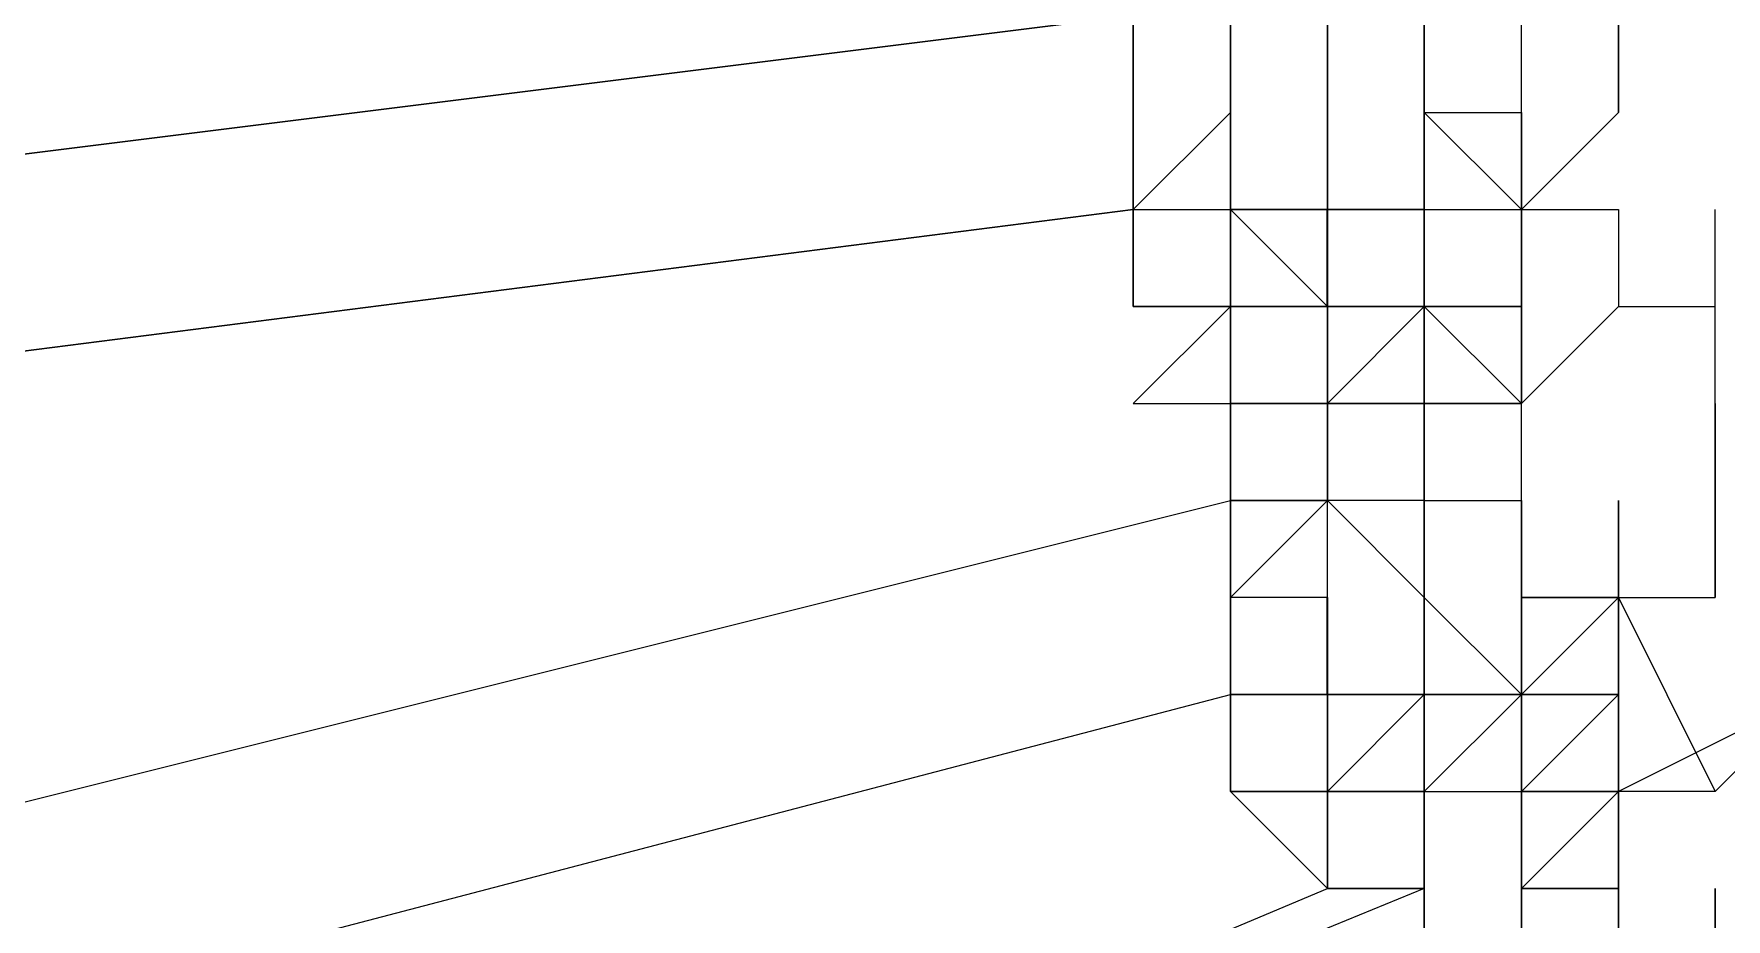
# Model space of a CAD drawing. Header units: inches. Extents: x 3324238 to 135265466, y -1036581 to 20094598.
# Drawn here: x 3353507.925 to 3353509.33, y -519255.323 to -519254.587 of the extents above; entities that cross this region are included whole.
import ezdxf

# ---------------------------------------------------------------- set-up
doc = ezdxf.new("R2010")
doc.units = ezdxf.units.IN
doc.header["$MEASUREMENT"] = 0
doc.layers.add('PDF_Geometry', color=7, linetype='Continuous')

msp = doc.modelspace()

# ---------------------------------------------------------------- linework, layer by layer
at = {"layer": 'PDF_Geometry', "lineweight": 25}
for points in [[(3353508.8377, -519254.8138), (3353508.9183, -519254.8138), (3353508.9183, -519254.7332), (3353508.9989, -519254.7332), (3353508.9989, -519254.6526), (3353508.9989, -519254.7332), (3353508.9989, -519254.6526), (3353508.9989, -519254.7332), (3353508.9989, -519254.6526), (3353508.9989, -519254.5721), (3353508.9989, -519254.4915), (3353508.9989, -519254.5721), (3353508.9989, -519254.4915), (3353508.9989, -519254.4109), (3353508.9989, -519254.4915), (3353508.9989, -519254.4109), (3353509.0794, -519254.4109)], [(3353508.9183, -519254.4109), (3353508.9183, -519254.4915), (3353508.9183, -519254.5721), (3353508.8377, -519254.5721), (3353508.8377, -519254.6526), (3353508.8377, -519254.7332), (3353508.8377, -519254.6526), (3353508.8377, -519254.5721), (3353508.8377, -519254.4915), (3353508.8377, -519254.4109)], [(3353508.9989, -519254.7332), (3353508.9989, -519254.6526), (3353508.9989, -519254.5721), (3353508.9989, -519254.4915), (3353508.9989, -519254.4109)], [(3353509.2406, -519254.4109), (3353509.2406, -519254.4915), (3353509.2406, -519254.5721), (3353509.2406, -519254.6526), (3353509.16, -519254.7332)], [(3353508.9183, -519254.8138), (3353508.9183, -519254.7332), (3353508.9183, -519254.6526), (3353508.9183, -519254.5721), (3353508.9183, -519254.4915)], [(3353508.9183, -519254.6526), (3353508.9183, -519254.7332), (3353508.9183, -519254.8138), (3353508.9183, -519254.8943), (3353508.9183, -519254.8138), (3353508.8377, -519254.8138), (3353508.8377, -519254.7332), (3353508.9183, -519254.7332), (3353508.9989, -519254.7332), (3353508.9989, -519254.8138), (3353508.9183, -519254.8138), (3353508.9183, -519254.8943), (3353508.9183, -519254.8138), (3353508.9183, -519254.7332), (3353508.9183, -519254.8138), (3353508.9989, -519254.8138), (3353508.9989, -519254.7332), (3353508.9989, -519254.6526), (3353508.9989, -519254.5721)], [(3353508.8377, -519254.7332), (3353508.8377, -519254.6526), (3353508.8377, -519254.5721)], [(3353508.8377, -519254.6526), (3353508.8377, -519254.5721)], [(3353508.8377, -519254.6526), (3353508.8377, -519254.5721)], [(3353508.9183, -519254.5721), (3353508.9183, -519254.6526), (3353508.9183, -519254.7332), (3353508.9183, -519254.6526), (3353508.9183, -519254.5721), (3353508.9183, -519254.6526), (3353508.9183, -519254.5721)], [(3353509.16, -519254.8943), (3353509.0794, -519254.8943), (3353509.0794, -519254.8138), (3353509.0794, -519254.7332), (3353509.0794, -519254.8138), (3353509.0794, -519254.7332), (3353509.0794, -519254.8138), (3353509.0794, -519254.7332), (3353509.0794, -519254.8138), (3353508.9989, -519254.8138), (3353508.9989, -519254.8943), (3353508.9183, -519254.8943), (3353508.9183, -519254.8138), (3353508.9183, -519254.7332), (3353508.9183, -519254.8138), (3353508.9183, -519254.7332), (3353508.9183, -519254.8138), (3353508.9989, -519254.8138), (3353508.9989, -519254.7332), (3353508.9989, -519254.8138), (3353508.9989, -519254.8943), (3353508.9989, -519254.8138), (3353508.9989, -519254.7332), (3353509.0794, -519254.7332), (3353509.0794, -519254.6526), (3353509.0794, -519254.5721)], [(3353509.0794, -519254.6526), (3353509.0794, -519254.7332), (3353509.0794, -519254.8138), (3353509.0794, -519254.7332), (3353509.0794, -519254.8138), (3353509.0794, -519254.8943), (3353508.9989, -519254.8943), (3353508.9989, -519254.8138), (3353508.9989, -519254.8943), (3353508.9989, -519254.9749), (3353508.9989, -519254.8943), (3353508.9989, -519254.8138), (3353508.9183, -519254.7332), (3353508.9183, -519254.8138), (3353508.9183, -519254.7332), (3353508.9183, -519254.8138), (3353508.9183, -519254.7332), (3353508.9183, -519254.6526), (3353508.9183, -519254.7332), (3353508.9183, -519254.6526), (3353508.9183, -519254.5721)], [(3353508.9183, -519254.6526), (3353508.9183, -519254.5721)], [(3353508.9183, -519254.7332), (3353508.9183, -519254.8138), (3353508.9183, -519254.7332), (3353508.9183, -519254.8138), (3353508.9989, -519254.8138), (3353508.9989, -519254.8943), (3353508.9989, -519254.8138), (3353508.9989, -519254.7332), (3353508.9989, -519254.6526), (3353508.9989, -519254.5721)], [(3353508.9989, -519254.5721), (3353508.9989, -519254.6526), (3353508.9989, -519254.5721), (3353508.9989, -519254.6526), (3353508.9989, -519254.7332), (3353508.9989, -519254.8138), (3353508.9183, -519254.8138), (3353508.9183, -519254.7332), (3353508.9183, -519254.6526), (3353508.9183, -519254.7332), (3353508.9183, -519254.6526), (3353508.9183, -519254.5721)], [(3353508.9989, -519254.5721), (3353508.9989, -519254.6526), (3353508.9989, -519254.5721)], [(3353508.9989, -519254.6526), (3353508.9989, -519254.5721)], [(3353509.0794, -519254.5721), (3353509.0794, -519254.6526)], [(3353509.0794, -519254.5721), (3353509.0794, -519254.6526), (3353509.16, -519254.6526)], [(3353509.0794, -519254.5721), (3353509.0794, -519254.6526), (3353509.0794, -519254.7332), (3353509.0794, -519254.6526), (3353509.0794, -519254.5721)], [(3353509.2406, -519254.5721), (3353509.2406, -519254.6526), (3353509.16, -519254.7332), (3353509.2406, -519254.7332), (3353509.2406, -519254.8138)], [(3353509.16, -519254.6526), (3353509.16, -519254.5721)], [(3353509.16, -519254.6526), (3353509.16, -519254.5721)], [(3353509.2406, -519254.6526), (3353509.2406, -519254.5721)], [(3353509.16, -519255.1361), (3353509.16, -519255.0555), (3353509.16, -519255.1361), (3353509.16, -519255.0555), (3353509.16, -519255.1361), (3353509.16, -519255.0555), (3353509.2406, -519255.0555), (3353509.2406, -519255.1361), (3353509.2406, -519255.0555), (3353509.16, -519255.0555), (3353509.16, -519254.9749), (3353509.16, -519254.8943), (3353509.0794, -519254.8943), (3353508.9989, -519254.8943), (3353509.0794, -519254.8943), (3353509.16, -519254.8943), (3353509.16, -519254.8138), (3353509.16, -519254.8943), (3353509.16, -519254.8138), (3353509.0794, -519254.8138), (3353508.9989, -519254.8943), (3353508.9989, -519254.8138), (3353508.9183, -519254.8138), (3353508.9183, -519254.8943), (3353508.9183, -519254.8138), (3353508.9183, -519254.7332), (3353508.9183, -519254.8138), (3353508.9183, -519254.7332), (3353508.9183, -519254.8138), (3353508.9183, -519254.7332), (3353508.9183, -519254.6526), (3353508.8377, -519254.7332), (3353505.0509, -519255.2166)], [(3353508.8377, -519254.7332), (3353508.8377, -519254.6526)], [(3353508.9183, -519254.8943), (3353508.9183, -519254.8138), (3353508.9183, -519254.7332), (3353508.9183, -519254.8138), (3353508.9183, -519254.7332), (3353508.9183, -519254.6526)], [(3353508.9183, -519254.7332), (3353508.9183, -519254.6526)], [(3353508.9183, -519254.7332), (3353508.9183, -519254.6526)], [(3353508.9183, -519254.7332), (3353508.9183, -519254.6526)], [(3353508.9989, -519254.7332), (3353508.9989, -519254.6526)], [(3353508.9989, -519254.7332), (3353508.9989, -519254.6526)], [(3353508.9989, -519254.6526), (3353508.9989, -519254.7332), (3353508.9989, -519254.6526), (3353508.9989, -519254.7332), (3353508.9989, -519254.6526), (3353508.9989, -519254.7332), (3353509.0794, -519254.7332), (3353509.0794, -519254.8138), (3353509.16, -519254.8943), (3353509.16, -519254.8138)], [(3353508.9989, -519254.7332), (3353508.9989, -519254.6526)], [(3353509.0794, -519254.6526), (3353509.0794, -519254.7332), (3353509.0794, -519254.6526), (3353509.16, -519254.7332), (3353509.16, -519254.6526), (3353509.16, -519254.7332), (3353509.16, -519254.6526), (3353509.16, -519254.7332), (3353509.16, -519254.8138), (3353509.16, -519254.7332), (3353509.16, -519254.8138), (3353509.16, -519254.7332), (3353509.16, -519254.8138), (3353509.0794, -519254.8138), (3353509.0794, -519254.7332), (3353509.0794, -519254.8138), (3353508.9989, -519254.8138), (3353509.0794, -519254.8138), (3353508.9989, -519254.8138), (3353509.0794, -519254.8138), (3353509.0794, -519254.7332), (3353509.0794, -519254.8138), (3353509.0794, -519254.7332), (3353509.0794, -519254.8138), (3353509.0794, -519254.7332), (3353509.0794, -519254.8138), (3353509.0794, -519254.8943), (3353509.0794, -519254.9749), (3353509.0794, -519255.0555), (3353509.0794, -519255.1361), (3353509.0794, -519255.0555), (3353509.0794, -519254.9749), (3353509.0794, -519254.8943), (3353509.0794, -519254.9749), (3353509.16, -519254.9749), (3353509.16, -519255.0555), (3353509.2406, -519255.0555), (3353509.2406, -519254.9749), (3353509.2406, -519255.0555), (3353509.2406, -519255.1361), (3353509.16, -519255.1361), (3353509.16, -519255.0555), (3353509.2406, -519255.0555), (3353509.16, -519255.0555), (3353509.16, -519255.1361), (3353509.16, -519255.0555), (3353509.16, -519255.1361), (3353509.0794, -519255.0555)], [(3353508.9989, -519254.7332), (3353509.0794, -519254.7332), (3353509.0794, -519254.6526), (3353509.0794, -519254.7332), (3353509.0794, -519254.8138), (3353509.0794, -519254.7332), (3353509.0794, -519254.8138), (3353509.0794, -519254.8943), (3353509.0794, -519254.9749), (3353509.0794, -519255.0555), (3353509.0794, -519254.9749), (3353509.0794, -519255.0555), (3353509.0794, -519254.9749), (3353509.0794, -519254.8943), (3353509.0794, -519254.9749), (3353509.0794, -519254.8943), (3353509.0794, -519254.9749), (3353509.0794, -519254.8943), (3353509.0794, -519254.9749), (3353509.0794, -519255.0555), (3353509.0794, -519255.1361), (3353509.0794, -519255.0555), (3353509.0794, -519254.9749), (3353509.16, -519254.9749), (3353509.16, -519255.0555), (3353509.16, -519254.9749), (3353509.16, -519255.0555), (3353509.16, -519255.1361), (3353509.16, -519255.2166), (3353509.2406, -519255.2166), (3353509.2406, -519255.1361), (3353509.2406, -519255.2166), (3353509.2406, -519255.1361), (3353509.2406, -519255.0555), (3353509.3211, -519255.0555)], [(3353508.9989, -519254.7332), (3353508.9989, -519254.6526)], [(3353509.0794, -519254.6526), (3353509.0794, -519254.7332), (3353509.0794, -519254.8138), (3353509.16, -519254.8138), (3353509.16, -519254.7332), (3353509.16, -519254.8138), (3353509.16, -519254.8943), (3353509.2406, -519254.8138), (3353509.3211, -519254.8138), (3353509.3211, -519254.7332)], [(3353509.0794, -519254.7332), (3353509.0794, -519254.6526)], [(3353509.0794, -519254.7332), (3353509.0794, -519254.6526)], [(3353509.0794, -519254.7332), (3353509.0794, -519254.6526)], [(3353509.0794, -519254.7332), (3353509.0794, -519254.6526)], [(3353509.0794, -519254.7332), (3353509.0794, -519254.6526)], [(3353509.0794, -519254.7332), (3353509.0794, -519254.6526)], [(3353509.0794, -519254.7332), (3353509.0794, -519254.6526)], [(3353509.0794, -519254.7332), (3353509.0794, -519254.6526)], [(3353509.16, -519254.7332), (3353509.16, -519254.6526)], [(3353505.0509, -519255.2166), (3353508.8377, -519254.7332)], [(3353508.8377, -519254.7332), (3353508.8377, -519254.8138), (3353508.8377, -519254.7332)], [(3353508.9183, -519254.7332), (3353508.9183, -519254.8138), (3353508.9183, -519254.8943), (3353508.9183, -519254.9749), (3353508.9989, -519254.9749), (3353508.9989, -519254.8943), (3353508.9183, -519254.8943), (3353508.9183, -519254.8138), (3353508.8377, -519254.8943), (3353508.9183, -519254.8943), (3353508.9183, -519254.9749), (3353508.9183, -519254.8943), (3353508.9989, -519254.8943), (3353508.9989, -519254.9749), (3353508.9183, -519254.9749), (3353508.9183, -519255.0555), (3353508.9183, -519255.1361), (3353508.9989, -519255.1361), (3353508.9183, -519255.1361), (3353508.9183, -519255.0555), (3353508.9183, -519255.1361), (3353508.9183, -519255.2166), (3353508.9989, -519255.2166), (3353508.9989, -519255.1361), (3353508.9989, -519255.0555), (3353508.9989, -519254.9749), (3353508.9989, -519254.8943), (3353508.9989, -519254.8138), (3353508.9989, -519254.7332), (3353508.9989, -519254.8138), (3353508.9989, -519254.7332), (3353508.9989, -519254.8138), (3353508.9989, -519254.8943), (3353508.9989, -519254.8138), (3353508.9989, -519254.7332), (3353508.9183, -519254.7332), (3353508.9183, -519254.8138), (3353508.9989, -519254.8138), (3353509.0794, -519254.8138), (3353509.0794, -519254.7332), (3353509.16, -519254.7332), (3353509.16, -519254.8138), (3353509.16, -519254.8943), (3353509.0794, -519254.8138), (3353509.0794, -519254.7332), (3353508.9989, -519254.7332), (3353508.9989, -519254.8138), (3353509.0794, -519254.8138), (3353508.9989, -519254.8138), (3353508.9989, -519254.8943), (3353509.0794, -519254.8943), (3353508.9989, -519254.8943), (3353508.9989, -519254.8138), (3353508.9989, -519254.8943), (3353508.9989, -519254.8138), (3353508.9989, -519254.8943), (3353508.9989, -519254.8138), (3353508.9989, -519254.8943), (3353508.9989, -519254.8138), (3353508.9989, -519254.8943), (3353508.9989, -519254.9749), (3353508.9989, -519254.8943)], [(3353508.9183, -519254.8138), (3353508.9183, -519254.7332)], [(3353508.9183, -519254.8138), (3353508.9183, -519254.7332)], [(3353508.9183, -519254.8138), (3353508.9183, -519254.7332)], [(3353508.9183, -519254.8138), (3353508.9183, -519254.7332)], [(3353508.9183, -519254.8138), (3353508.9183, -519254.7332)], [(3353508.9183, -519254.8138), (3353508.9183, -519254.7332)], [(3353508.9183, -519254.8138), (3353508.9183, -519254.7332)], [(3353508.9183, -519254.8138), (3353508.9183, -519254.7332)], [(3353508.9183, -519254.8138), (3353508.9183, -519254.7332)], [(3353508.9183, -519254.8138), (3353508.9183, -519254.7332)], [(3353508.9988, -519254.8138), (3353508.9988, -519254.7332)], [(3353509.16, -519255.2972), (3353509.16, -519255.2166), (3353509.16, -519255.1361), (3353509.16, -519255.0555), (3353509.16, -519255.1361), (3353509.16, -519255.0555), (3353509.16, -519254.9749), (3353509.16, -519255.0555), (3353509.16, -519255.1361), (3353509.0794, -519255.1361), (3353509.0794, -519255.0555), (3353509.0794, -519255.1361), (3353509.0794, -519255.0555), (3353509.0794, -519254.9749), (3353509.0794, -519254.8943), (3353509.0794, -519254.8138), (3353508.9989, -519254.8138), (3353509.0794, -519254.8138), (3353508.9989, -519254.8138), (3353508.9989, -519254.7332), (3353508.9989, -519254.8138), (3353508.9989, -519254.8943), (3353509.0794, -519254.8943), (3353509.0794, -519254.8138), (3353509.0794, -519254.8943), (3353509.0794, -519254.9749)], [(3353508.9989, -519254.7332), (3353509.0794, -519254.7332)], [(3353508.9989, -519254.8138), (3353508.9989, -519254.7332)], [(3353508.9989, -519254.8943), (3353508.9989, -519254.8138), (3353508.9989, -519254.7332)], [(3353509.0794, -519254.8138), (3353509.0794, -519254.7332)], [(3353509.0794, -519254.7332), (3353509.0794, -519254.8138)], [(3353509.0794, -519254.8138), (3353509.0794, -519254.7332)], [(3353509.0794, -519254.8138), (3353509.0794, -519254.7332)], [(3353509.0794, -519254.8138), (3353509.0794, -519254.7332)], [(3353509.0794, -519254.7332), (3353509.16, -519254.7332)], [(3353509.0794, -519254.8943), (3353509.0794, -519254.8138), (3353509.0794, -519254.7332)], [(3353505.3731, -519255.8612), (3353508.9183, -519254.9749), (3353508.9183, -519254.8943), (3353508.9183, -519254.8138), (3353508.9183, -519254.8943), (3353508.9183, -519254.9749), (3353508.9183, -519255.0555), (3353508.9183, -519255.1361), (3353508.9989, -519255.1361), (3353508.9989, -519255.2166), (3353508.9989, -519255.1361), (3353508.9989, -519255.0555), (3353508.9989, -519255.1361), (3353508.9989, -519255.0555), (3353508.9989, -519255.1361), (3353509.0794, -519255.1361), (3353509.16, -519255.1361), (3353509.2406, -519255.1361), (3353509.16, -519255.2166), (3353509.2406, -519255.2166), (3353509.2406, -519255.1361), (3353509.2406, -519255.2166), (3353509.2406, -519255.1361), (3353509.2406, -519255.0555), (3353509.3211, -519255.2166)], [(3353508.9183, -519254.8138), (3353508.9989, -519254.8138)], [(3353508.9183, -519254.8943), (3353508.9183, -519254.8138)], [(3353508.9183, -519254.8943), (3353508.9183, -519254.8138)], [(3353508.9183, -519254.8138), (3353508.9989, -519254.8138), (3353508.9989, -519254.8943), (3353509.0794, -519254.8943), (3353509.0794, -519254.9749)], [(3353508.9183, -519254.8943), (3353508.9183, -519254.8138)], [(3353508.9183, -519254.8943), (3353508.9183, -519254.8138)], [(3353508.9183, -519254.8943), (3353508.9183, -519254.8138)], [(3353508.9183, -519254.8943), (3353508.9183, -519254.8138)], [(3353508.9183, -519254.8943), (3353508.9183, -519254.8138)], [(3353508.9183, -519254.8943), (3353508.9183, -519254.8138)], [(3353508.9183, -519254.8943), (3353508.9183, -519254.8138)], [(3353508.9183, -519254.8943), (3353508.9183, -519254.8138)], [(3353508.9183, -519254.8943), (3353508.9183, -519254.8138)], [(3353508.9183, -519254.8943), (3353508.9183, -519254.8138)], [(3353508.9183, -519254.8138), (3353508.9183, -519254.8943)], [(3353508.9183, -519254.8943), (3353508.9183, -519254.8138)], [(3353508.9183, -519254.8138), (3353508.9183, -519254.8943)], [(3353508.9183, -519254.8943), (3353508.9183, -519254.8138)], [(3353509.0794, -519254.8138), (3353508.9989, -519254.8138), (3353509.0794, -519254.8138)], [(3353508.9989, -519254.8943), (3353508.9989, -519254.8138)], [(3353509.0794, -519254.8943), (3353509.0794, -519254.8138)], [(3353509.16, -519254.8138), (3353509.0794, -519254.8138), (3353509.16, -519254.8138)], [(3353509.0794, -519254.8943), (3353509.0794, -519254.8138)], [(3353509.0794, -519254.8943), (3353509.0794, -519254.8138)], [(3353509.0794, -519254.8943), (3353509.0794, -519254.8138)], [(3353509.16, -519254.8943), (3353509.16, -519254.8138)], [(3353509.16, -519254.8943), (3353509.16, -519254.8138)], [(3353509.3211, -519254.9749), (3353509.3211, -519255.0555), (3353509.3211, -519254.9749), (3353509.3211, -519254.8943), (3353509.3211, -519254.9749), (3353509.3211, -519254.8943), (3353509.3211, -519254.8138)], [(3353508.9183, -519254.8943), (3353508.9989, -519254.8943)], [(3353508.9988, -519254.8943), (3353508.9183, -519254.8943)], [(3353508.9183, -519254.8943), (3353508.9988, -519254.8943)], [(3353508.9989, -519254.8943), (3353508.9989, -519254.9749), (3353508.9989, -519254.8943)], [(3353508.9989, -519254.9749), (3353508.9989, -519254.8943)], [(3353509.16, -519254.9749), (3353509.16, -519254.8943)], [(3353509.16, -519254.9749), (3353509.16, -519254.8943)], [(3353508.9183, -519255.1361), (3353508.9183, -519255.0555), (3353508.9183, -519254.9749), (3353508.9183, -519255.0555)], [(3353508.9989, -519255.0555), (3353508.9989, -519254.9749), (3353508.9183, -519255.0555)], [(3353508.9183, -519255.0555), (3353508.9183, -519254.9749)], [(3353509.0794, -519255.0555), (3353508.9989, -519254.9749)], [(3353509.0794, -519255.0555), (3353509.0794, -519254.9749), (3353508.9989, -519254.9749)], [(3353508.9989, -519255.0555), (3353508.9989, -519254.9749)], [(3353509.0794, -519255.0555), (3353509.0794, -519254.9749)], [(3353509.0794, -519254.9749), (3353509.0794, -519255.0555)], [(3353509.0794, -519255.0555), (3353509.0794, -519254.9749)], [(3353509.2406, -519255.0555), (3353509.2406, -519255.1361), (3353509.2406, -519255.0555), (3353509.16, -519255.1361), (3353509.16, -519255.0555), (3353509.16, -519255.1361), (3353509.16, -519255.2166), (3353509.2406, -519255.2166), (3353509.2406, -519255.1361), (3353509.2406, -519255.0555), (3353509.2406, -519255.1361), (3353509.2406, -519255.0555), (3353509.16, -519255.0555), (3353509.16, -519255.1361), (3353509.16, -519255.0555), (3353509.16, -519255.1361), (3353509.16, -519255.0555), (3353509.16, -519255.1361), (3353509.16, -519255.2166), (3353509.16, -519255.1361), (3353509.16, -519255.0555), (3353509.16, -519254.9749)], [(3353509.16, -519255.0555), (3353509.16, -519254.9749)], [(3353509.16, -519254.9749), (3353509.16, -519255.0555)], [(3353509.16, -519255.0555), (3353509.16, -519254.9749)], [(3353509.2406, -519255.0555), (3353509.2406, -519254.9749)], [(3353509.16, -519255.3778), (3353509.16, -519255.2972), (3353509.16, -519255.3778), (3353509.16, -519255.2972), (3353509.16, -519255.3778), (3353509.16, -519255.2972), (3353509.16, -519255.2166), (3353509.16, -519255.1361), (3353509.16, -519255.2166), (3353509.16, -519255.1361), (3353509.16, -519255.2166), (3353509.16, -519255.1361), (3353509.0794, -519255.1361), (3353508.9989, -519255.1361), (3353509.0794, -519255.1361), (3353508.9989, -519255.1361), (3353508.9989, -519255.0555), (3353508.9989, -519255.1361), (3353508.9989, -519255.2166), (3353508.9989, -519255.1361), (3353508.9989, -519255.2166), (3353508.9989, -519255.1361), (3353508.9989, -519255.2166), (3353508.9989, -519255.1361), (3353508.9989, -519255.2166), (3353508.9989, -519255.1361), (3353508.9989, -519255.2166), (3353508.9989, -519255.2972), (3353508.9989, -519255.2166), (3353508.9989, -519255.1361), (3353509.0794, -519255.1361), (3353509.0794, -519255.2166), (3353509.0794, -519255.1361), (3353509.0794, -519255.2166), (3353509.0794, -519255.2972), (3353509.0794, -519255.2166), (3353509.0794, -519255.2972), (3353509.0794, -519255.2166), (3353509.0794, -519255.2972), (3353509.0794, -519255.3778), (3353509.0794, -519255.2972), (3353509.0794, -519255.3778), (3353509.0794, -519255.2972), (3353505.9371, -519256.5863), (3353508.9989, -519255.2972), (3353508.9989, -519255.2166), (3353508.9989, -519255.1361), (3353508.9989, -519255.0555), (3353508.9989, -519255.1361), (3353508.9989, -519255.2166), (3353508.9989, -519255.2972), (3353508.9989, -519255.2166), (3353508.9989, -519255.1361), (3353508.9989, -519255.0555), (3353508.9989, -519255.1361), (3353508.9989, -519255.0555), (3353508.9989, -519255.1361), (3353508.9989, -519255.2166), (3353508.9989, -519255.1361), (3353508.9989, -519255.0555)], [(3353508.9183, -519255.2166), (3353508.9989, -519255.2166), (3353509.0794, -519255.1361), (3353509.0794, -519255.2166), (3353509.0794, -519255.1361), (3353509.0794, -519255.0555), (3353509.0794, -519255.1361), (3353509.0794, -519255.0555), (3353509.0794, -519255.1361), (3353509.0794, -519255.2166), (3353509.0794, -519255.2972), (3353509.0794, -519255.2166), (3353509.0794, -519255.2972), (3353509.0794, -519255.2166), (3353509.16, -519255.2166), (3353509.16, -519255.2972), (3353509.2406, -519255.2166), (3353509.2406, -519255.2972), (3353509.2406, -519255.3778), (3353509.2406, -519255.2972), (3353509.16, -519255.2972), (3353509.16, -519255.3778)], [(3353508.9989, -519255.2972), (3353508.9989, -519255.2166), (3353508.9989, -519255.1361), (3353508.9989, -519255.2166), (3353508.9183, -519255.2166), (3353508.9183, -519255.1361), (3353508.9183, -519255.0555)], [(3353508.9989, -519255.0555), (3353508.9183, -519255.0555)], [(3353508.9988, -519255.1361), (3353508.9988, -519255.0555)], [(3353508.9989, -519255.2166), (3353508.9989, -519255.1361), (3353508.9989, -519255.0555)], [(3353508.9989, -519255.1361), (3353508.9989, -519255.0555)], [(3353508.9989, -519255.1361), (3353508.9989, -519255.0555)], [(3353508.9989, -519255.1361), (3353508.9989, -519255.0555)], [(3353508.9989, -519255.1361), (3353508.9989, -519255.0555)], [(3353508.9989, -519255.1361), (3353508.9989, -519255.0555)], [(3353508.9989, -519255.1361), (3353508.9989, -519255.0555)], [(3353508.9989, -519255.1361), (3353508.9989, -519255.0555)], [(3353508.9989, -519255.1361), (3353508.9989, -519255.0555)], [(3353508.9989, -519255.1361), (3353508.9989, -519255.0555)], [(3353508.9989, -519255.1361), (3353508.9989, -519255.0555)], [(3353508.9989, -519255.1361), (3353508.9989, -519255.0555)], [(3353509.4017, -519255.1361), (3353509.2406, -519255.2166), (3353509.16, -519255.2972), (3353509.16, -519255.2166), (3353509.16, -519255.2972), (3353509.16, -519255.2166), (3353509.16, -519255.2972), (3353509.16, -519255.2166), (3353509.16, -519255.2972), (3353509.16, -519255.2166), (3353509.16, -519255.1361), (3353509.16, -519255.0555), (3353509.16, -519255.1361), (3353509.16, -519255.0555), (3353509.16, -519255.1361), (3353509.0794, -519255.2166), (3353509.16, -519255.2166), (3353509.16, -519255.2972), (3353509.2406, -519255.2972), (3353509.2406, -519255.2166), (3353509.2406, -519255.1361)], [(3353509.0794, -519255.1361), (3353509.0794, -519255.0555)], [(3353509.0794, -519255.1361), (3353509.0794, -519255.0555)], [(3353509.0794, -519255.1361), (3353509.0794, -519255.0555)], [(3353509.0794, -519255.1361), (3353509.0794, -519255.0555)], [(3353509.0794, -519255.1361), (3353509.0794, -519255.0555)], [(3353509.16, -519255.2166), (3353509.16, -519255.1361), (3353509.16, -519255.0555)], [(3353509.2406, -519255.0555), (3353509.16, -519255.0555)], [(3353509.16, -519255.1361), (3353509.16, -519255.0555)], [(3353509.16, -519255.0555), (3353509.2406, -519255.0555), (3353509.16, -519255.0555)], [(3353509.16, -519255.1361), (3353509.16, -519255.0555)], [(3353509.16, -519255.1361), (3353509.16, -519255.0555)], [(3353509.16, -519255.1361), (3353509.16, -519255.0555)], [(3353509.16, -519255.1361), (3353509.16, -519255.0555)], [(3353509.16, -519255.1361), (3353509.16, -519255.0555)], [(3353509.16, -519255.1361), (3353509.16, -519255.0555)], [(3353509.2406, -519255.2166), (3353509.2406, -519255.1361), (3353509.2406, -519255.2166), (3353509.2406, -519255.2972), (3353509.2406, -519255.2166), (3353509.2406, -519255.1361), (3353509.2406, -519255.0555)], [(3353509.2406, -519255.0555), (3353509.2406, -519255.1361)], [(3353505.776, -519256.2641), (3353505.776, -519256.3446), (3353505.776, -519256.4252), (3353505.776, -519256.3446), (3353505.776, -519256.4252), (3353505.8566, -519256.4252), (3353505.776, -519256.4252), (3353505.776, -519256.3446), (3353505.6954, -519256.3446), (3353505.6149, -519256.2641), (3353505.6149, -519256.1835), (3353505.5343, -519256.1029), (3353505.5343, -519256.0223), (3353508.9183, -519255.1361)], [(3353508.9183, -519255.2166), (3353508.9989, -519255.2166), (3353508.9989, -519255.1361)], [(3353508.9989, -519255.2166), (3353508.9989, -519255.1361)], [(3353509.0794, -519255.1361), (3353508.9989, -519255.1361)], [(3353508.9989, -519255.2166), (3353508.9989, -519255.1361)], [(3353508.9989, -519255.2166), (3353508.9989, -519255.1361)], [(3353508.9989, -519255.2166), (3353508.9989, -519255.1361)], [(3353508.9989, -519255.2166), (3353508.9989, -519255.1361)], [(3353508.9989, -519255.1361), (3353508.9989, -519255.2166)], [(3353508.9989, -519255.2166), (3353508.9989, -519255.1361)], [(3353508.9989, -519255.1361), (3353509.0794, -519255.1361)], [(3353509.0794, -519255.1361), (3353509.16, -519255.1361)], [(3353509.0794, -519255.2166), (3353509.0794, -519255.1361)], [(3353509.0794, -519255.1361), (3353509.16, -519255.1361)], [(3353509.0794, -519255.2166), (3353509.0794, -519255.1361)], [(3353509.0794, -519255.2166), (3353509.0794, -519255.1361)], [(3353509.0794, -519255.1361), (3353509.16, -519255.1361)], [(3353509.4823, -519255.3778), (3353509.4823, -519255.2972), (3353509.4017, -519255.2166), (3353509.4017, -519255.1361), (3353509.3211, -519255.2166), (3353509.2406, -519255.2166), (3353509.2406, -519255.1361), (3353509.2406, -519255.2166), (3353509.2406, -519255.2972), (3353509.2406, -519255.2166), (3353509.16, -519255.2166), (3353509.16, -519255.2972)], [(3353509.16, -519255.2166), (3353509.16, -519255.1361)], [(3353509.2406, -519255.2166), (3353509.2406, -519255.1361), (3353509.2406, -519255.2166)], [(3353508.9989, -519255.2972), (3353508.9183, -519255.2166)], [(3353508.9989, -519255.2972), (3353508.9989, -519255.2166)], [(3353508.9989, -519255.2972), (3353508.9989, -519255.2166)], [(3353508.9989, -519255.2972), (3353508.9989, -519255.2166)], [(3353508.9989, -519255.2166), (3353509.0794, -519255.2166)], [(3353508.9989, -519255.2972), (3353508.9989, -519255.2166)], [(3353509.0794, -519255.2972), (3353509.0794, -519255.2166)], [(3353509.0794, -519255.2972), (3353509.0794, -519255.2166)], [(3353509.0794, -519255.2972), (3353509.0794, -519255.2166)], [(3353509.0794, -519255.2972), (3353509.0794, -519255.2166)], [(3353509.0794, -519255.2972), (3353509.0794, -519255.2166)], [(3353509.0794, -519255.2972), (3353509.0794, -519255.3778), (3353509.0794, -519255.2972), (3353509.0794, -519255.2166)], [(3353509.0794, -519255.2972), (3353509.0794, -519255.2166)], [(3353509.16, -519255.2166), (3353509.16, -519255.2972)], [(3353509.2406, -519255.2166), (3353509.16, -519255.2166), (3353509.16, -519255.2972)], [(3353509.16, -519255.2972), (3353509.16, -519255.2166)], [(3353509.0794, -519255.2972), (3353508.9988, -519255.2972)], [(3353509.0794, -519255.2972), (3353508.9989, -519255.2972)], [(3353508.9989, -519255.2972), (3353509.0794, -519255.2972)], [(3353509.0794, -519255.2972), (3353508.9989, -519255.2972)], [(3353508.9989, -519255.2972), (3353509.0794, -519255.2972), (3353509.0794, -519255.3778), (3353509.0794, -519255.4583)], [(3353509.0794, -519255.3778), (3353509.0794, -519255.2972)], [(3353509.0794, -519255.3778), (3353509.0794, -519255.2972)], [(3353509.16, -519255.3778), (3353509.16, -519255.2972)], [(3353509.16, -519255.3778), (3353509.16, -519255.2972)], [(3353509.2406, -519255.3778), (3353509.2406, -519255.2972), (3353509.2406, -519255.3778)], [(3353509.2406, -519255.4583), (3353509.2406, -519255.3778), (3353509.2406, -519255.2972)], [(3353509.3211, -519255.3778), (3353509.3211, -519255.2972), (3353509.3211, -519255.3778)], [(3353509.3211, -519255.3778), (3353509.3211, -519255.2972), (3353509.3211, -519255.3778)]]:
    msp.add_lwpolyline(points, dxfattribs=at)
for points in [[(3353504.9703, -519255.0555), (3353508.8377, -519254.5721)], [(3353508.8377, -519254.6526), (3353508.8377, -519254.7332)], [(3353508.8377, -519254.6526), (3353508.8377, -519254.7332)], [(3353509.16, -519254.8138), (3353509.16, -519254.8943), (3353509.16, -519254.8138), (3353509.16, -519254.8943), (3353509.0794, -519254.8138), (3353509.0794, -519254.8943), (3353509.0794, -519254.8138), (3353509.0794, -519254.7332), (3353509.0794, -519254.6526), (3353509.0794, -519254.7332), (3353509.16, -519254.7332), (3353509.16, -519254.6526), (3353509.16, -519254.7332)], [(3353509.0794, -519254.7332), (3353509.0794, -519254.8138)], [(3353509.0794, -519254.7332), (3353509.0794, -519254.8138)], [(3353509.16, -519254.9749), (3353509.16, -519255.0555)], [(3353509.2406, -519254.9749), (3353509.2406, -519255.0555)], [(3353508.9989, -519255.0555), (3353508.9989, -519255.1361)], [(3353508.9989, -519255.0555), (3353508.9989, -519255.1361)], [(3353508.9989, -519255.0555), (3353508.9989, -519255.1361)], [(3353509.0794, -519255.0555), (3353509.0794, -519255.1361)], [(3353509.16, -519255.0555), (3353509.16, -519255.1361)], [(3353508.9989, -519255.1361), (3353508.9989, -519255.2166), (3353508.9989, -519255.2972), (3353508.9989, -519255.2166), (3353508.9989, -519255.1361), (3353508.9989, -519255.2166), (3353508.9989, -519255.1361), (3353508.9989, -519255.2166)], [(3353509.0794, -519255.2166), (3353509.0794, -519255.2972), (3353509.0794, -519255.3778), (3353509.0794, -519255.4583), (3353509.0794, -519255.5389), (3353509.0794, -519255.4583), (3353509.0794, -519255.3778), (3353509.0794, -519255.2972), (3353509.0794, -519255.2166), (3353509.0794, -519255.1361), (3353509.0794, -519255.2166), (3353508.9989, -519255.2166), (3353508.9989, -519255.2972), (3353509.0794, -519255.2972), (3353509.0794, -519255.2166), (3353509.0794, -519255.2972), (3353509.0794, -519255.3778), (3353509.0794, -519255.2972), (3353509.0794, -519255.2166), (3353508.9989, -519255.2166)], [(3353509.2406, -519255.1361), (3353509.2406, -519255.2166)], [(3353509.0794, -519255.2166), (3353509.0794, -519255.2972)], [(3353509.16, -519255.2166), (3353509.16, -519255.2972)]]:
    msp.add_lwpolyline(points, close=True, dxfattribs=at)

doc.saveas('drawing.dxf')
